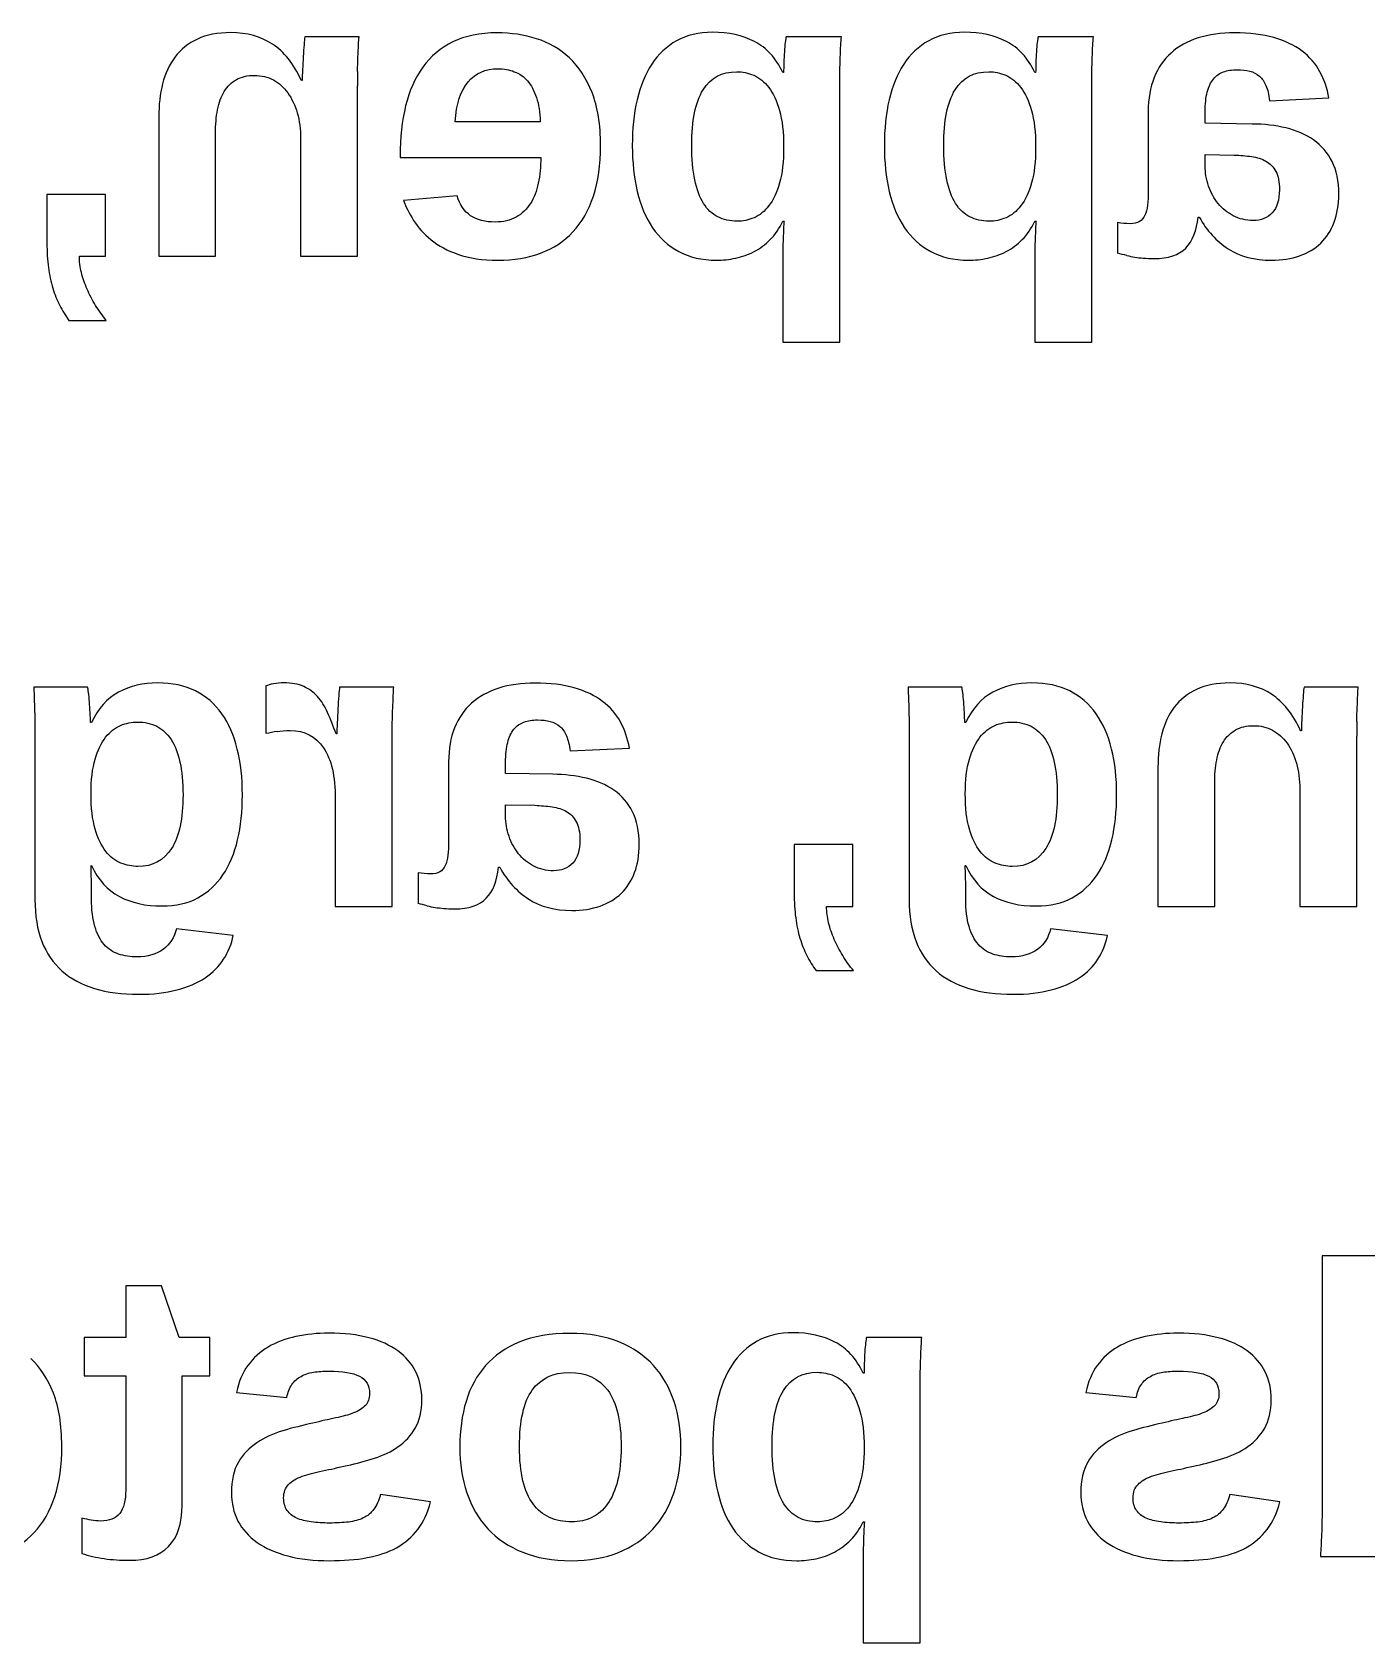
# Model space of a CAD drawing. Header units: millimetres. Extents: x 0 to 290, y 0 to 205.
# Drawn here: x 164.68 to 192.74, y 104.54 to 138.39 of the extents above; entities that cross this region are included whole.
import ezdxf

# ---------------------------------------------------------------- set-up
doc = ezdxf.new("R2010")
doc.units = ezdxf.units.MM
doc.layers.get('0').update_dxf_attribs({"linetype": 'CONTINUOUS', "true_color": 0x000000})

msp = doc.modelspace()

# ---------------------------------------------------------------- linework, layer by layer
for p, q in [((171.556, 138.288), (170.416, 138.288)), ((181.694, 138.288), (180.532, 138.288)), ((186.992, 138.288), (185.83, 138.288)), ((180.481, 137.538), (180.464, 137.538)), ((185.779, 137.538), (185.762, 137.538)), ((170.361, 137.373), (170.343, 137.373)), ((171.523, 133.68), (171.523, 137.257)), ((181.661, 131.87), (181.661, 137.227)), ((186.959, 131.87), (186.959, 137.227)), ((190.696, 136.946), (191.944, 137.006)), ((167.345, 136.606), (167.345, 133.68)), ((175.366, 136.504), (173.578, 136.504)), ((188.145, 136.72), (188.145, 135.042)), ((189.342, 136.474), (189.342, 136.708)), ((190.334, 136.457), (189.342, 136.474)), ((168.538, 133.68), (168.538, 136.265)), ((170.326, 136.15), (170.326, 133.68)), ((172.419, 135.788), (172.419, 135.754)), ((172.419, 135.754), (175.375, 135.754)), ((189.342, 135.814), (189.955, 135.805)), ((189.342, 135.579), (189.342, 135.814)), ((166.225, 134.979), (164.994, 134.979)), ((164.994, 134.979), (164.994, 133.961)), ((166.225, 133.68), (166.225, 134.979)), ((173.616, 134.945), (172.487, 134.847)), ((180.464, 134.413), (180.49, 134.413)), ((185.762, 134.413), (185.787, 134.413)), ((187.502, 134.387), (187.502, 133.739)), ((189.193, 134.502), (189.218, 134.502)), ((165.676, 133.68), (166.225, 133.68)), ((167.345, 133.68), (168.538, 133.68)), ((170.326, 133.68), (171.523, 133.68)), ((180.464, 133.637), (180.464, 131.87)), ((185.762, 133.637), (185.762, 131.87)), ((165.454, 132.33), (166.242, 132.33)), ((180.464, 131.87), (181.661, 131.87)), ((185.762, 131.87), (186.959, 131.87)), ((165.849, 124.622), (164.716, 124.622)), ((169.599, 124.647), (169.599, 123.646)), ((172.286, 124.622), (171.146, 124.622)), ((184.228, 124.622), (183.096, 124.622)), ((192.562, 124.622), (191.422, 124.622)), ((164.742, 123.557), (164.742, 120.155)), ((165.931, 123.881), (165.909, 123.881)), ((171.09, 123.637), (171.073, 123.637)), ((183.121, 123.557), (183.121, 120.155)), ((184.31, 123.881), (184.288, 123.881)), ((191.366, 123.706), (191.349, 123.706)), ((192.528, 120.013), (192.528, 123.59)), ((172.252, 120.013), (172.252, 123.539)), ((175.99, 123.28), (177.238, 123.339)), ((173.439, 123.054), (173.439, 121.376)), ((174.636, 122.808), (174.636, 123.042)), ((188.351, 122.939), (188.351, 120.013)), ((175.628, 122.79), (174.636, 122.808)), ((189.543, 120.013), (189.543, 122.598)), ((171.056, 122.275), (171.056, 120.013)), ((191.332, 122.484), (191.332, 120.013)), ((174.636, 122.147), (175.249, 122.138)), ((174.636, 121.912), (174.636, 122.147)), ((181.933, 121.312), (180.702, 121.312)), ((180.702, 121.312), (180.702, 120.295)), ((181.933, 120.013), (181.933, 121.312)), ((165.921, 120.87), (165.931, 120.87)), ((184.3, 120.87), (184.31, 120.87)), ((172.796, 120.721), (172.796, 120.073)), ((174.486, 120.835), (174.512, 120.835)), ((165.931, 120.171), (165.931, 120.414)), ((184.31, 120.171), (184.31, 120.414)), ((171.056, 120.013), (172.252, 120.013)), ((181.384, 120.013), (181.933, 120.013)), ((188.351, 120.013), (189.543, 120.013)), ((191.332, 120.013), (192.528, 120.013)), ((168.911, 119.404), (167.715, 119.545)), ((187.29, 119.404), (186.094, 119.545)), ((181.162, 118.663), (181.95, 118.663)), ((192.996, 112.667), (191.8, 112.667)), ((191.8, 112.667), (191.8, 107.351)), ((167.4, 112.036), (166.651, 112.036)), ((166.651, 112.036), (166.651, 110.955)), ((167.775, 110.955), (167.4, 112.036)), ((166.651, 110.955), (165.777, 110.955)), ((165.777, 110.955), (165.777, 110.146)), ((168.418, 110.955), (167.775, 110.955)), ((168.418, 110.146), (168.418, 110.955)), ((183.385, 110.955), (182.223, 110.955)), ((165.777, 110.146), (166.651, 110.146)), ((166.651, 110.146), (166.651, 107.752)), ((167.834, 107.428), (167.834, 110.146)), ((167.834, 110.146), (168.418, 110.146)), ((182.172, 110.205), (182.154, 110.205)), ((168.978, 109.8), (170.039, 109.69)), ((183.351, 104.537), (183.351, 109.894)), ((186.834, 109.8), (187.895, 109.69)), ((173.058, 107.497), (172.006, 107.654)), ((190.914, 107.497), (189.862, 107.654)), ((165.726, 107.156), (165.726, 106.415)), ((182.154, 107.08), (182.18, 107.08)), ((182.154, 106.304), (182.154, 104.537)), ((191.766, 106.347), (192.924, 106.347)), ((182.154, 104.537), (183.351, 104.537))]:
    msp.add_line(p, q)
for centre, radius, start, end in [((184.988, 136.945), 14.636, 176.3566, 177.4264), ((195.145, 137.253), 23.622, 179.2462, 179.9899), ((180.067, 102.767), 31.853, 76.1479, 76.5017), ((188.139, 135.493), 1.854, 256.1081, 261.4706), ((153.521, 123.388), 12.401, 3.231, 4.2767), ((211.796, 121.812), 40.753, 176.2964, 176.6836), ((171.9, 123.388), 12.401, 3.231, 4.2767), ((189.182, 123.116), 18.101, 176.6638, 177.6015), ((205.994, 123.278), 14.636, 176.3566, 177.4264), ((216.15, 123.586), 23.622, 179.2462, 179.9899), ((170.559, 119.307), 4.443, 99.4193, 102.4732), ((165.361, 89.1), 31.853, 76.1479, 76.5017), ((173.432, 121.826), 1.854, 256.1081, 261.4706)]:
    msp.add_arc(centre, radius, start, end)
for points in [[(168.156, 138.241), (167.965, 138.151), (167.809, 138.026), (167.688, 137.867)], [(168.862, 138.377), (168.583, 138.377), (168.348, 138.332), (168.156, 138.241)], [(169.734, 138.138), (169.49, 138.298), (169.199, 138.377), (168.862, 138.377)], [(170.343, 137.373), (170.181, 137.724), (169.978, 137.979), (169.734, 138.138)], [(170.399, 138.124), (170.393, 138.049), (170.387, 137.966), (170.382, 137.875)], [(170.416, 138.288), (170.41, 138.254), (170.404, 138.199), (170.399, 138.124)], [(171.533, 137.864), (171.538, 137.959), (171.541, 138.045), (171.544, 138.12)], [(171.544, 138.12), (171.547, 138.195), (171.551, 138.251), (171.556, 138.288)], [(173.529, 138.183), (173.272, 138.057), (173.061, 137.88), (172.897, 137.653)], [(174.459, 138.373), (174.096, 138.373), (173.786, 138.31), (173.529, 138.183)], [(175.286, 138.249), (175.025, 138.332), (174.749, 138.373), (174.459, 138.373)], [(175.978, 137.847), (175.777, 138.033), (175.547, 138.167), (175.286, 138.249)], [(178.232, 138.207), (178.02, 138.087), (177.844, 137.923), (177.707, 137.713)], [(178.99, 138.386), (178.698, 138.386), (178.445, 138.327), (178.232, 138.207)], [(179.868, 138.19), (179.615, 138.321), (179.323, 138.386), (178.99, 138.386)], [(180.464, 137.538), (180.32, 137.842), (180.121, 138.059), (179.868, 138.19)], [(180.514, 138.173), (180.506, 138.116), (180.501, 138.051), (180.496, 137.977)], [(180.532, 138.288), (180.527, 138.268), (180.521, 138.23), (180.514, 138.173)], [(181.671, 137.858), (181.679, 138.043), (181.686, 138.186), (181.694, 138.288)], [(183.53, 138.207), (183.317, 138.087), (183.142, 137.923), (183.005, 137.713)], [(184.288, 138.386), (183.996, 138.386), (183.743, 138.327), (183.53, 138.207)], [(185.166, 138.19), (184.913, 138.321), (184.621, 138.386), (184.288, 138.386)], [(185.762, 137.538), (185.617, 137.842), (185.419, 138.059), (185.166, 138.19)], [(185.811, 138.173), (185.804, 138.116), (185.799, 138.051), (185.794, 137.977)], [(185.83, 138.288), (185.825, 138.268), (185.819, 138.23), (185.811, 138.173)], [(186.969, 137.858), (186.976, 138.043), (186.984, 138.186), (186.992, 138.288)], [(189.197, 138.267), (188.973, 138.196), (188.782, 138.09), (188.626, 137.949)], [(189.963, 138.373), (189.676, 138.373), (189.421, 138.338), (189.197, 138.267)], [(190.787, 138.273), (190.553, 138.34), (190.279, 138.373), (189.963, 138.373)], [(191.379, 137.99), (191.219, 138.112), (191.021, 138.206), (190.787, 138.273)], [(167.688, 137.867), (167.568, 137.708), (167.48, 137.52), (167.426, 137.304)], [(171.525, 137.564), (171.526, 137.669), (171.529, 137.769), (171.533, 137.864)], [(176.455, 137.117), (176.337, 137.417), (176.178, 137.661), (175.978, 137.847)], [(180.496, 137.977), (180.492, 137.903), (180.488, 137.826), (180.485, 137.747)], [(181.661, 137.227), (181.661, 137.463), (181.664, 137.673), (181.671, 137.858)], [(185.794, 137.977), (185.79, 137.903), (185.786, 137.826), (185.783, 137.747)], [(186.959, 137.227), (186.959, 137.463), (186.962, 137.673), (186.969, 137.858)], [(188.626, 137.949), (188.47, 137.809), (188.351, 137.636), (188.269, 137.432)], [(191.756, 137.557), (191.665, 137.724), (191.54, 137.868), (191.379, 137.99)], [(168.976, 137.389), (169.081, 137.449), (169.209, 137.479), (169.359, 137.479)], [(169.359, 137.479), (169.504, 137.479), (169.636, 137.447), (169.754, 137.383)], [(170.367, 137.602), (170.363, 137.511), (170.361, 137.435), (170.361, 137.373)], [(172.897, 137.653), (172.732, 137.426), (172.611, 137.154), (172.534, 136.838)], [(173.846, 137.34), (174.003, 137.526), (174.213, 137.619), (174.476, 137.619)], [(174.476, 137.619), (174.598, 137.619), (174.712, 137.598), (174.819, 137.557)], [(174.819, 137.557), (174.926, 137.517), (175.018, 137.451), (175.096, 137.362)], [(177.707, 137.713), (177.569, 137.503), (177.467, 137.253), (177.4, 136.962)], [(178.786, 137.174), (178.945, 137.428), (179.182, 137.555), (179.497, 137.555)], [(179.497, 137.555), (179.616, 137.555), (179.735, 137.531), (179.853, 137.481)], [(179.853, 137.481), (179.971, 137.431), (180.076, 137.346), (180.168, 137.225)], [(180.485, 137.747), (180.483, 137.668), (180.481, 137.598), (180.481, 137.538)], [(183.005, 137.713), (182.867, 137.503), (182.765, 137.253), (182.698, 136.962)], [(184.084, 137.174), (184.243, 137.428), (184.48, 137.555), (184.795, 137.555)], [(184.795, 137.555), (184.914, 137.555), (185.033, 137.531), (185.151, 137.481)], [(185.151, 137.481), (185.269, 137.431), (185.374, 137.346), (185.466, 137.225)], [(185.783, 137.747), (185.781, 137.668), (185.779, 137.598), (185.779, 137.538)], [(188.269, 137.432), (188.186, 137.227), (188.145, 136.99), (188.145, 136.72)], [(189.516, 137.402), (189.573, 137.473), (189.643, 137.523), (189.727, 137.553)], [(189.727, 137.553), (189.811, 137.583), (189.907, 137.598), (190.014, 137.598)], [(190.014, 137.598), (190.114, 137.598), (190.203, 137.588), (190.281, 137.568)], [(190.281, 137.568), (190.359, 137.548), (190.426, 137.513), (190.483, 137.463)], [(190.483, 137.463), (190.54, 137.414), (190.586, 137.347), (190.621, 137.264)], [(191.944, 137.006), (191.91, 137.207), (191.847, 137.391), (191.756, 137.557)], [(167.426, 137.304), (167.372, 137.088), (167.345, 136.855), (167.345, 136.606)], [(168.58, 136.757), (168.608, 136.906), (168.655, 137.033), (168.72, 137.14)], [(168.72, 137.14), (168.786, 137.247), (168.871, 137.33), (168.976, 137.389)], [(169.754, 137.383), (169.872, 137.319), (169.973, 137.228), (170.058, 137.11)], [(170.058, 137.11), (170.143, 136.993), (170.209, 136.852), (170.256, 136.689)], [(173.578, 136.504), (173.6, 136.876), (173.69, 137.155), (173.846, 137.34)], [(175.096, 137.362), (175.174, 137.272), (175.237, 137.156), (175.286, 137.014)], [(176.632, 136.005), (176.632, 136.445), (176.573, 136.816), (176.455, 137.117)], [(178.548, 136.005), (178.548, 136.53), (178.627, 136.92), (178.786, 137.174)], [(180.168, 137.225), (180.26, 137.105), (180.336, 136.943), (180.394, 136.74)], [(183.846, 136.005), (183.846, 136.53), (183.925, 136.92), (184.084, 137.174)], [(185.466, 137.225), (185.558, 137.105), (185.634, 136.943), (185.692, 136.74)], [(189.342, 136.708), (189.342, 136.876), (189.357, 137.016), (189.386, 137.128)], [(189.386, 137.128), (189.416, 137.24), (189.459, 137.331), (189.516, 137.402)], [(190.621, 137.264), (190.657, 137.18), (190.682, 137.074), (190.696, 136.946)], [(168.538, 136.265), (168.538, 136.444), (168.552, 136.608), (168.58, 136.757)], [(172.534, 136.838), (172.458, 136.521), (172.419, 136.171), (172.419, 135.788)], [(175.286, 137.014), (175.334, 136.872), (175.361, 136.702), (175.366, 136.504)], [(177.4, 136.962), (177.333, 136.671), (177.3, 136.352), (177.3, 136.005)], [(182.698, 136.962), (182.631, 136.671), (182.598, 136.352), (182.598, 136.005)], [(170.256, 136.689), (170.303, 136.525), (170.326, 136.346), (170.326, 136.15)], [(180.394, 136.74), (180.452, 136.537), (180.481, 136.281), (180.481, 135.971)], [(185.692, 136.74), (185.75, 136.537), (185.779, 136.281), (185.779, 135.971)], [(191.04, 136.374), (190.819, 136.427), (190.584, 136.454), (190.334, 136.457)], [(191.62, 136.123), (191.455, 136.238), (191.262, 136.322), (191.04, 136.374)], [(192.01, 135.671), (191.915, 135.857), (191.785, 136.007), (191.62, 136.123)], [(175.375, 135.754), (175.375, 135.561), (175.358, 135.381), (175.323, 135.215)], [(176.482, 134.943), (176.582, 135.245), (176.632, 135.599), (176.632, 136.005)], [(177.3, 136.005), (177.3, 135.656), (177.335, 135.334), (177.404, 135.039)], [(178.612, 135.286), (178.569, 135.487), (178.548, 135.727), (178.548, 136.005)], [(180.481, 135.971), (180.481, 135.67), (180.453, 135.42), (180.396, 135.22)], [(182.598, 136.005), (182.598, 135.656), (182.633, 135.334), (182.702, 135.039)], [(183.91, 135.286), (183.867, 135.487), (183.846, 135.727), (183.846, 136.005)], [(185.779, 135.971), (185.779, 135.67), (185.751, 135.42), (185.694, 135.22)], [(189.955, 135.805), (190.082, 135.799), (190.204, 135.789), (190.319, 135.773)], [(190.319, 135.773), (190.434, 135.757), (190.535, 135.725), (190.621, 135.675)], [(189.414, 135.154), (189.366, 135.293), (189.342, 135.435), (189.342, 135.579)], [(190.621, 135.675), (190.708, 135.625), (190.777, 135.554), (190.828, 135.46)], [(190.828, 135.46), (190.879, 135.366), (190.904, 135.239), (190.904, 135.077)], [(192.152, 134.983), (192.152, 135.256), (192.105, 135.485), (192.01, 135.671)], [(175.323, 135.215), (175.289, 135.049), (175.234, 134.905), (175.157, 134.785)], [(178.797, 134.789), (178.716, 134.919), (178.654, 135.084), (178.612, 135.286)], [(180.396, 135.22), (180.339, 135.02), (180.265, 134.86), (180.172, 134.741)], [(184.095, 134.789), (184.014, 134.919), (183.952, 135.084), (183.91, 135.286)], [(185.694, 135.22), (185.637, 135.02), (185.562, 134.86), (185.47, 134.741)], [(189.616, 134.785), (189.529, 134.892), (189.462, 135.015), (189.414, 135.154)], [(190.904, 135.077), (190.904, 134.858), (190.854, 134.696), (190.753, 134.589)], [(172.487, 134.847), (172.539, 134.716), (172.61, 134.577), (172.703, 134.43)], [(173.901, 134.53), (173.768, 134.619), (173.673, 134.758), (173.616, 134.945)], [(175.157, 134.785), (175.081, 134.664), (174.981, 134.569), (174.859, 134.5)], [(176.052, 134.189), (176.239, 134.389), (176.383, 134.641), (176.482, 134.943)], [(177.404, 135.039), (177.474, 134.743), (177.581, 134.489), (177.726, 134.276)], [(179.098, 134.504), (178.978, 134.565), (178.878, 134.66), (178.797, 134.789)], [(180.172, 134.741), (180.08, 134.622), (179.976, 134.537), (179.859, 134.487)], [(182.702, 135.039), (182.772, 134.743), (182.879, 134.489), (183.024, 134.276)], [(184.396, 134.504), (184.276, 134.565), (184.176, 134.66), (184.095, 134.789)], [(185.47, 134.741), (185.378, 134.622), (185.274, 134.537), (185.157, 134.487)], [(188.13, 134.753), (188.12, 134.668), (188.102, 134.596), (188.075, 134.538)], [(188.145, 135.042), (188.145, 134.935), (188.14, 134.838), (188.13, 134.753)], [(189.934, 134.527), (189.809, 134.593), (189.703, 134.679), (189.616, 134.785)], [(192.054, 134.391), (192.12, 134.564), (192.152, 134.762), (192.152, 134.983)], [(172.703, 134.43), (172.795, 134.282), (172.918, 134.147), (173.071, 134.023)], [(174.417, 134.396), (174.206, 134.396), (174.035, 134.44), (173.901, 134.53)], [(174.859, 134.5), (174.738, 134.43), (174.59, 134.396), (174.417, 134.396)], [(179.506, 134.413), (179.353, 134.413), (179.217, 134.443), (179.098, 134.504)], [(179.859, 134.487), (179.743, 134.438), (179.626, 134.413), (179.506, 134.413)], [(180.198, 134.028), (180.302, 134.131), (180.39, 134.26), (180.464, 134.413)], [(180.49, 134.413), (180.487, 134.399), (180.484, 134.363), (180.481, 134.306)], [(184.804, 134.413), (184.651, 134.413), (184.515, 134.443), (184.396, 134.504)], [(185.157, 134.487), (185.041, 134.438), (184.924, 134.413), (184.804, 134.413)], [(185.496, 134.028), (185.6, 134.131), (185.688, 134.26), (185.762, 134.413)], [(185.787, 134.413), (185.785, 134.399), (185.782, 134.363), (185.779, 134.306)], [(187.766, 134.362), (187.675, 134.362), (187.587, 134.37), (187.502, 134.387)], [(187.96, 134.406), (187.91, 134.377), (187.846, 134.362), (187.766, 134.362)], [(188.075, 134.538), (188.047, 134.48), (188.009, 134.436), (187.96, 134.406)], [(188.935, 133.85), (189.078, 133.998), (189.164, 134.215), (189.193, 134.502)], [(189.218, 134.502), (189.377, 134.215), (189.58, 133.992), (189.829, 133.833)], [(190.351, 134.429), (190.197, 134.429), (190.058, 134.462), (189.934, 134.527)], [(190.753, 134.589), (190.652, 134.483), (190.518, 134.429), (190.351, 134.429)], [(191.773, 133.955), (191.895, 134.073), (191.989, 134.218), (192.054, 134.391)], [(175.373, 133.742), (175.638, 133.84), (175.865, 133.989), (176.052, 134.189)], [(177.726, 134.276), (177.87, 134.064), (178.054, 133.897), (178.277, 133.776)], [(180.473, 134.108), (180.47, 134.033), (180.467, 133.953), (180.466, 133.87)], [(180.481, 134.306), (180.479, 134.249), (180.476, 134.183), (180.473, 134.108)], [(183.024, 134.276), (183.168, 134.064), (183.352, 133.897), (183.575, 133.776)], [(185.771, 134.108), (185.768, 134.033), (185.765, 133.953), (185.764, 133.87)], [(185.779, 134.306), (185.777, 134.249), (185.774, 134.183), (185.771, 134.108)], [(164.994, 133.961), (164.994, 133.771), (165.005, 133.598), (165.026, 133.441)], [(173.071, 134.023), (173.224, 133.899), (173.415, 133.797), (173.644, 133.716)], [(173.644, 133.716), (173.872, 133.636), (174.15, 133.595), (174.476, 133.595)], [(174.476, 133.595), (174.809, 133.595), (175.108, 133.644), (175.373, 133.742)], [(178.277, 133.776), (178.501, 133.656), (178.764, 133.595), (179.067, 133.595)], [(179.474, 133.638), (179.609, 133.666), (179.737, 133.712), (179.859, 133.776)], [(179.859, 133.776), (179.982, 133.84), (180.095, 133.924), (180.198, 134.028)], [(180.466, 133.87), (180.465, 133.786), (180.464, 133.709), (180.464, 133.637)], [(183.575, 133.776), (183.799, 133.656), (184.062, 133.595), (184.365, 133.595)], [(184.772, 133.638), (184.906, 133.666), (185.035, 133.712), (185.157, 133.776)], [(185.157, 133.776), (185.28, 133.84), (185.393, 133.924), (185.496, 134.028)], [(185.764, 133.87), (185.763, 133.786), (185.762, 133.709), (185.762, 133.637)], [(188.269, 133.629), (188.569, 133.629), (188.791, 133.703), (188.935, 133.85)], [(189.829, 133.833), (190.077, 133.675), (190.379, 133.595), (190.734, 133.595)], [(191.328, 133.687), (191.503, 133.748), (191.651, 133.837), (191.773, 133.955)], [(165.026, 133.441), (165.047, 133.285), (165.078, 133.141), (165.118, 133.009)], [(165.718, 133.335), (165.69, 133.451), (165.676, 133.566), (165.676, 133.68)], [(179.067, 133.595), (179.203, 133.595), (179.339, 133.609), (179.474, 133.638)], [(184.365, 133.595), (184.501, 133.595), (184.637, 133.609), (184.772, 133.638)], [(187.864, 133.659), (187.92, 133.651), (187.981, 133.644), (188.045, 133.638)], [(188.045, 133.638), (188.109, 133.632), (188.184, 133.629), (188.269, 133.629)], [(190.734, 133.595), (190.955, 133.595), (191.153, 133.626), (191.328, 133.687)], [(165.838, 132.986), (165.786, 133.103), (165.747, 133.219), (165.718, 133.335)], [(165.118, 133.009), (165.157, 132.877), (165.206, 132.756), (165.263, 132.645)], [(166.016, 132.645), (165.948, 132.756), (165.889, 132.87), (165.838, 132.986)], [(165.263, 132.645), (165.32, 132.535), (165.383, 132.43), (165.454, 132.33)], [(166.242, 132.33), (166.16, 132.43), (166.084, 132.535), (166.016, 132.645)], [(164.716, 124.622), (164.722, 124.519), (164.727, 124.376), (164.733, 124.191)], [(165.869, 124.507), (165.862, 124.563), (165.855, 124.602), (165.849, 124.622)], [(167.322, 124.71), (167.016, 124.71), (166.741, 124.645), (166.499, 124.515)], [(168.117, 124.542), (167.894, 124.654), (167.629, 124.71), (167.322, 124.71)], [(169.759, 124.692), (169.689, 124.679), (169.636, 124.664), (169.599, 124.647)], [(169.97, 124.71), (169.899, 124.71), (169.828, 124.704), (169.759, 124.692)], [(170.391, 124.636), (170.278, 124.686), (170.137, 124.71), (169.97, 124.71)], [(170.683, 124.423), (170.602, 124.515), (170.505, 124.586), (170.391, 124.636)], [(171.146, 124.622), (171.139, 124.587), (171.134, 124.529), (171.128, 124.445)], [(172.274, 124.445), (172.277, 124.526), (172.281, 124.585), (172.286, 124.622)], [(174.491, 124.6), (174.266, 124.529), (174.076, 124.423), (173.92, 124.283)], [(175.257, 124.706), (174.97, 124.706), (174.715, 124.671), (174.491, 124.6)], [(176.081, 124.606), (175.847, 124.673), (175.572, 124.706), (175.257, 124.706)], [(176.673, 124.323), (176.513, 124.445), (176.315, 124.539), (176.081, 124.606)], [(183.096, 124.622), (183.101, 124.519), (183.107, 124.376), (183.112, 124.191)], [(184.248, 124.507), (184.241, 124.563), (184.234, 124.602), (184.228, 124.622)], [(185.702, 124.71), (185.395, 124.71), (185.12, 124.645), (184.878, 124.515)], [(186.496, 124.542), (186.273, 124.654), (186.008, 124.71), (185.702, 124.71)], [(189.162, 124.575), (188.971, 124.484), (188.815, 124.359), (188.694, 124.2)], [(189.867, 124.71), (189.588, 124.71), (189.353, 124.665), (189.162, 124.575)], [(190.74, 124.472), (190.496, 124.631), (190.205, 124.71), (189.867, 124.71)], [(191.422, 124.622), (191.415, 124.587), (191.41, 124.533), (191.404, 124.458)], [(192.55, 124.453), (192.553, 124.529), (192.557, 124.585), (192.562, 124.622)], [(165.888, 124.312), (165.882, 124.385), (165.876, 124.45), (165.869, 124.507)], [(166.499, 124.515), (166.256, 124.384), (166.067, 124.173), (165.931, 123.881)], [(168.67, 124.064), (168.524, 124.271), (168.339, 124.43), (168.117, 124.542)], [(170.894, 124.087), (170.834, 124.218), (170.764, 124.33), (170.683, 124.423)], [(172.263, 124.172), (172.268, 124.273), (172.271, 124.364), (172.274, 124.445)], [(173.92, 124.283), (173.764, 124.142), (173.645, 123.97), (173.563, 123.765)], [(177.05, 123.891), (176.959, 124.057), (176.833, 124.201), (176.673, 124.323)], [(184.267, 124.312), (184.261, 124.385), (184.255, 124.45), (184.248, 124.507)], [(184.878, 124.515), (184.635, 124.384), (184.446, 124.173), (184.31, 123.881)], [(187.05, 124.064), (186.903, 124.271), (186.718, 124.43), (186.496, 124.542)], [(191.349, 123.706), (191.187, 124.057), (190.984, 124.313), (190.74, 124.472)], [(191.404, 124.458), (191.399, 124.382), (191.393, 124.299), (191.387, 124.208)], [(192.539, 124.197), (192.544, 124.293), (192.547, 124.378), (192.55, 124.453)], [(164.733, 124.191), (164.739, 124.007), (164.742, 123.795), (164.742, 123.557)], [(165.909, 123.881), (165.909, 123.94), (165.907, 124.009), (165.902, 124.087)], [(166.541, 123.816), (166.659, 123.865), (166.777, 123.889), (166.896, 123.889)], [(166.896, 123.889), (167.05, 123.889), (167.185, 123.859), (167.303, 123.799)], [(168.996, 123.321), (168.926, 123.609), (168.817, 123.856), (168.67, 124.064)], [(171.073, 123.637), (171.013, 123.805), (170.953, 123.955), (170.894, 124.087)], [(172.254, 123.855), (172.256, 123.965), (172.259, 124.071), (172.263, 124.172)], [(175.021, 123.887), (175.105, 123.917), (175.2, 123.932), (175.308, 123.932)], [(175.308, 123.932), (175.408, 123.932), (175.496, 123.922), (175.574, 123.902)], [(175.574, 123.902), (175.652, 123.881), (175.72, 123.847), (175.777, 123.797)], [(177.238, 123.339), (177.204, 123.541), (177.141, 123.725), (177.05, 123.891)], [(183.112, 124.191), (183.118, 124.007), (183.121, 123.795), (183.121, 123.557)], [(184.288, 123.881), (184.288, 123.94), (184.286, 124.009), (184.282, 124.087)], [(184.92, 123.816), (185.038, 123.865), (185.156, 123.889), (185.275, 123.889)], [(185.275, 123.889), (185.429, 123.889), (185.564, 123.859), (185.682, 123.799)], [(187.376, 123.321), (187.305, 123.609), (187.196, 123.856), (187.05, 124.064)], [(188.694, 124.2), (188.573, 124.041), (188.486, 123.853), (188.432, 123.637)], [(191.373, 123.935), (191.368, 123.844), (191.366, 123.768), (191.366, 123.706)], [(192.53, 123.897), (192.532, 124.002), (192.535, 124.102), (192.539, 124.197)], [(166.007, 123.105), (166.064, 123.299), (166.137, 123.453), (166.228, 123.569)], [(166.228, 123.569), (166.319, 123.686), (166.424, 123.768), (166.541, 123.816)], [(167.303, 123.799), (167.421, 123.74), (167.521, 123.647), (167.603, 123.522)], [(169.832, 123.691), (169.91, 123.703), (170.003, 123.71), (170.11, 123.71)], [(170.11, 123.71), (170.409, 123.71), (170.641, 123.589), (170.807, 123.348)], [(171.097, 123.874), (171.092, 123.776), (171.09, 123.697), (171.09, 123.637)], [(172.252, 123.539), (172.252, 123.639), (172.253, 123.744), (172.254, 123.855)], [(173.563, 123.765), (173.48, 123.561), (173.439, 123.324), (173.439, 123.054)], [(174.68, 123.461), (174.71, 123.573), (174.753, 123.665), (174.81, 123.736)], [(174.81, 123.736), (174.867, 123.806), (174.937, 123.857), (175.021, 123.887)], [(175.777, 123.797), (175.834, 123.747), (175.88, 123.68), (175.915, 123.597)], [(175.915, 123.597), (175.951, 123.514), (175.975, 123.408), (175.99, 123.28)], [(184.386, 123.105), (184.443, 123.299), (184.517, 123.453), (184.608, 123.569)], [(184.608, 123.569), (184.699, 123.686), (184.803, 123.768), (184.92, 123.816)], [(185.682, 123.799), (185.8, 123.74), (185.9, 123.647), (185.983, 123.522)], [(188.432, 123.637), (188.378, 123.421), (188.351, 123.189), (188.351, 122.939)], [(189.726, 123.473), (189.792, 123.58), (189.877, 123.663), (189.982, 123.723)], [(189.982, 123.723), (190.087, 123.782), (190.214, 123.812), (190.365, 123.812)], [(190.365, 123.812), (190.51, 123.812), (190.641, 123.78), (190.759, 123.716)], [(190.759, 123.716), (190.877, 123.652), (190.979, 123.561), (191.064, 123.444)], [(167.603, 123.522), (167.686, 123.397), (167.748, 123.238), (167.791, 123.046)], [(169.103, 122.356), (169.103, 122.711), (169.067, 123.032), (168.996, 123.321)], [(170.807, 123.348), (170.973, 123.107), (171.056, 122.749), (171.056, 122.275)], [(174.636, 123.042), (174.636, 123.209), (174.65, 123.349), (174.68, 123.461)], [(185.983, 123.522), (186.065, 123.397), (186.128, 123.238), (186.17, 123.046)], [(187.482, 122.356), (187.482, 122.711), (187.446, 123.032), (187.376, 123.321)], [(189.586, 123.09), (189.614, 123.239), (189.661, 123.367), (189.726, 123.473)], [(191.064, 123.444), (191.149, 123.326), (191.215, 123.186), (191.262, 123.022)], [(165.921, 122.381), (165.921, 122.671), (165.95, 122.912), (166.007, 123.105)], [(167.791, 123.046), (167.834, 122.853), (167.855, 122.623), (167.855, 122.356)], [(184.3, 122.381), (184.3, 122.671), (184.329, 122.912), (184.386, 123.105)], [(186.17, 123.046), (186.213, 122.853), (186.234, 122.623), (186.234, 122.356)], [(189.543, 122.598), (189.543, 122.777), (189.557, 122.941), (189.586, 123.09)], [(191.262, 123.022), (191.308, 122.859), (191.332, 122.679), (191.332, 122.484)], [(176.334, 122.707), (176.113, 122.76), (175.877, 122.787), (175.628, 122.79)], [(176.914, 122.456), (176.749, 122.571), (176.556, 122.655), (176.334, 122.707)], [(166.007, 121.64), (165.95, 121.836), (165.921, 122.083), (165.921, 122.381)], [(167.855, 122.356), (167.855, 121.859), (167.775, 121.484), (167.616, 121.232)], [(169.003, 121.413), (169.069, 121.698), (169.103, 122.012), (169.103, 122.356)], [(177.304, 122.004), (177.208, 122.19), (177.079, 122.341), (176.914, 122.456)], [(184.386, 121.64), (184.329, 121.836), (184.3, 122.083), (184.3, 122.381)], [(186.234, 122.356), (186.234, 121.859), (186.154, 121.484), (185.995, 121.232)], [(187.382, 121.413), (187.448, 121.698), (187.482, 122.012), (187.482, 122.356)], [(174.708, 121.487), (174.66, 121.626), (174.636, 121.768), (174.636, 121.912)], [(175.249, 122.138), (175.376, 122.133), (175.498, 122.122), (175.613, 122.106)], [(175.613, 122.106), (175.728, 122.091), (175.829, 122.058), (175.915, 122.008)], [(175.915, 122.008), (176.002, 121.959), (176.071, 121.887), (176.122, 121.793)], [(177.446, 121.317), (177.446, 121.589), (177.399, 121.818), (177.304, 122.004)], [(166.232, 121.169), (166.139, 121.287), (166.064, 121.444), (166.007, 121.64)], [(176.122, 121.793), (176.173, 121.7), (176.198, 121.572), (176.198, 121.411)], [(184.612, 121.169), (184.518, 121.287), (184.443, 121.444), (184.386, 121.64)], [(167.616, 121.232), (167.457, 120.979), (167.22, 120.853), (166.905, 120.853)], [(168.694, 120.676), (168.833, 120.881), (168.936, 121.127), (169.003, 121.413)], [(173.439, 121.376), (173.439, 121.268), (173.434, 121.172), (173.424, 121.087)], [(174.91, 121.119), (174.823, 121.225), (174.756, 121.348), (174.708, 121.487)], [(176.198, 121.411), (176.198, 121.192), (176.148, 121.029), (176.047, 120.923)], [(177.348, 120.725), (177.413, 120.898), (177.446, 121.095), (177.446, 121.317)], [(185.995, 121.232), (185.836, 120.979), (185.599, 120.853), (185.285, 120.853)], [(187.073, 120.676), (187.212, 120.881), (187.315, 121.127), (187.382, 121.413)], [(165.925, 120.64), (165.923, 120.719), (165.921, 120.796), (165.921, 120.87)], [(165.931, 120.87), (166.069, 120.571), (166.265, 120.356), (166.516, 120.222)], [(166.55, 120.923), (166.432, 120.969), (166.326, 121.051), (166.232, 121.169)], [(166.905, 120.853), (166.786, 120.853), (166.668, 120.876), (166.55, 120.923)], [(173.368, 120.871), (173.341, 120.813), (173.303, 120.769), (173.253, 120.74)], [(173.424, 121.087), (173.414, 121.001), (173.396, 120.93), (173.368, 120.871)], [(175.227, 120.861), (175.103, 120.926), (174.997, 121.012), (174.91, 121.119)], [(175.644, 120.763), (175.491, 120.763), (175.352, 120.795), (175.227, 120.861)], [(176.047, 120.923), (175.946, 120.816), (175.812, 120.763), (175.644, 120.763)], [(184.305, 120.64), (184.302, 120.719), (184.3, 120.796), (184.3, 120.87)], [(184.31, 120.87), (184.449, 120.571), (184.644, 120.356), (184.895, 120.222)], [(184.929, 120.923), (184.811, 120.969), (184.705, 121.051), (184.612, 121.169)], [(185.285, 120.853), (185.165, 120.853), (185.047, 120.876), (184.929, 120.923)], [(165.931, 120.414), (165.931, 120.497), (165.929, 120.572), (165.925, 120.64)], [(168.168, 120.194), (168.38, 120.31), (168.555, 120.47), (168.694, 120.676)], [(173.06, 120.695), (172.969, 120.695), (172.881, 120.704), (172.796, 120.721)], [(173.253, 120.74), (173.204, 120.71), (173.139, 120.695), (173.06, 120.695)], [(174.228, 120.184), (174.372, 120.331), (174.458, 120.548), (174.486, 120.835)], [(174.512, 120.835), (174.671, 120.548), (174.874, 120.326), (175.123, 120.167)], [(177.067, 120.288), (177.189, 120.406), (177.283, 120.552), (177.348, 120.725)], [(184.31, 120.414), (184.31, 120.497), (184.308, 120.572), (184.305, 120.64)], [(186.547, 120.194), (186.759, 120.31), (186.934, 120.47), (187.073, 120.676)], [(166.001, 119.592), (165.954, 119.748), (165.931, 119.941), (165.931, 120.171)], [(166.516, 120.222), (166.767, 120.088), (167.066, 120.022), (167.412, 120.022)], [(167.412, 120.022), (167.705, 120.022), (167.957, 120.079), (168.168, 120.194)], [(173.563, 119.962), (173.863, 119.962), (174.085, 120.036), (174.228, 120.184)], [(175.123, 120.167), (175.371, 120.008), (175.673, 119.929), (176.028, 119.929)], [(176.622, 120.02), (176.797, 120.081), (176.945, 120.171), (177.067, 120.288)], [(180.702, 120.295), (180.702, 120.104), (180.713, 119.931), (180.734, 119.775)], [(184.38, 119.592), (184.333, 119.748), (184.31, 119.941), (184.31, 120.171)], [(184.895, 120.222), (185.146, 120.088), (185.445, 120.022), (185.792, 120.022)], [(185.792, 120.022), (186.084, 120.022), (186.336, 120.079), (186.547, 120.194)], [(164.742, 120.155), (164.742, 119.819), (164.79, 119.528), (164.887, 119.279)], [(173.157, 119.993), (173.214, 119.984), (173.275, 119.977), (173.339, 119.971)], [(173.339, 119.971), (173.403, 119.965), (173.477, 119.962), (173.563, 119.962)], [(176.028, 119.929), (176.249, 119.929), (176.447, 119.959), (176.622, 120.02)], [(181.426, 119.669), (181.398, 119.785), (181.384, 119.9), (181.384, 120.013)], [(183.121, 120.155), (183.121, 119.819), (183.169, 119.528), (183.266, 119.279)], [(166.196, 119.215), (166.112, 119.31), (166.047, 119.436), (166.001, 119.592)], [(167.715, 119.545), (167.672, 119.361), (167.58, 119.216), (167.439, 119.111)], [(180.734, 119.775), (180.755, 119.618), (180.785, 119.474), (180.825, 119.343)], [(181.545, 119.32), (181.494, 119.436), (181.454, 119.552), (181.426, 119.669)], [(184.575, 119.215), (184.492, 119.31), (184.426, 119.436), (184.38, 119.592)], [(186.094, 119.545), (186.051, 119.361), (185.959, 119.216), (185.819, 119.111)], [(164.887, 119.279), (164.983, 119.031), (165.124, 118.824), (165.31, 118.659)], [(166.499, 119.012), (166.381, 119.052), (166.28, 119.12), (166.196, 119.215)], [(168.709, 118.904), (168.807, 119.056), (168.874, 119.222), (168.911, 119.404)], [(180.825, 119.343), (180.865, 119.211), (180.913, 119.089), (180.97, 118.979)], [(181.724, 118.979), (181.656, 119.089), (181.596, 119.203), (181.545, 119.32)], [(183.266, 119.279), (183.362, 119.031), (183.503, 118.824), (183.689, 118.659)], [(184.878, 119.012), (184.76, 119.052), (184.659, 119.12), (184.575, 119.215)], [(187.088, 118.904), (187.186, 119.056), (187.253, 119.222), (187.29, 119.404)], [(166.888, 118.953), (166.746, 118.953), (166.617, 118.973), (166.499, 119.012)], [(167.439, 119.111), (167.299, 119.005), (167.115, 118.953), (166.888, 118.953)], [(168.317, 118.513), (168.48, 118.622), (168.611, 118.753), (168.709, 118.904)], [(180.97, 118.979), (181.027, 118.868), (181.091, 118.763), (181.162, 118.663)], [(181.95, 118.663), (181.867, 118.763), (181.792, 118.868), (181.724, 118.979)], [(185.267, 118.953), (185.126, 118.953), (184.996, 118.973), (184.878, 119.012)], [(185.819, 119.111), (185.678, 119.005), (185.494, 118.953), (185.267, 118.953)], [(186.696, 118.513), (186.86, 118.622), (186.99, 118.753), (187.088, 118.904)], [(165.31, 118.659), (165.496, 118.494), (165.725, 118.371), (165.996, 118.289)], [(167.725, 118.257), (167.957, 118.318), (168.154, 118.403), (168.317, 118.513)], [(183.689, 118.659), (183.875, 118.494), (184.104, 118.371), (184.375, 118.289)], [(186.104, 118.257), (186.336, 118.318), (186.533, 118.403), (186.696, 118.513)], [(165.996, 118.289), (166.267, 118.207), (166.576, 118.166), (166.922, 118.166)], [(166.922, 118.166), (167.226, 118.166), (167.493, 118.196), (167.725, 118.257)], [(184.375, 118.289), (184.646, 118.207), (184.955, 118.166), (185.301, 118.166)], [(185.301, 118.166), (185.605, 118.166), (185.873, 118.196), (186.104, 118.257)], [(170.924, 111.044), (170.675, 111.044), (170.442, 111.021), (170.226, 110.974)], [(171.761, 110.948), (171.518, 111.012), (171.239, 111.044), (170.924, 111.044)], [(175.992, 111.04), (175.578, 111.04), (175.224, 110.98), (174.932, 110.861)], [(177.018, 110.861), (176.726, 110.98), (176.384, 111.04), (175.992, 111.04)], [(180.681, 111.053), (180.388, 111.053), (180.136, 110.993), (179.923, 110.874)], [(181.559, 110.857), (181.306, 110.988), (181.013, 111.053), (180.681, 111.053)], [(188.78, 111.044), (188.53, 111.044), (188.298, 111.021), (188.082, 110.974)], [(189.617, 110.948), (189.374, 111.012), (189.095, 111.044), (188.78, 111.044)], [(169.646, 110.753), (169.476, 110.652), (169.334, 110.523), (169.219, 110.367)], [(170.226, 110.974), (170.01, 110.927), (169.817, 110.853), (169.646, 110.753)], [(172.372, 110.671), (172.207, 110.792), (172.003, 110.885), (171.761, 110.948)], [(174.932, 110.861), (174.64, 110.742), (174.401, 110.576), (174.215, 110.365)], [(177.747, 110.363), (177.554, 110.576), (177.311, 110.742), (177.018, 110.861)], [(179.923, 110.874), (179.71, 110.754), (179.535, 110.589), (179.397, 110.38)], [(182.154, 110.205), (182.01, 110.509), (181.811, 110.726), (181.559, 110.857)], [(182.204, 110.84), (182.197, 110.783), (182.191, 110.718), (182.187, 110.644)], [(182.223, 110.955), (182.217, 110.935), (182.211, 110.897), (182.204, 110.84)], [(183.362, 110.525), (183.369, 110.709), (183.377, 110.853), (183.385, 110.955)], [(187.502, 110.753), (187.332, 110.652), (187.189, 110.523), (187.075, 110.367)], [(188.082, 110.974), (187.866, 110.927), (187.673, 110.853), (187.502, 110.753)], [(190.228, 110.671), (190.063, 110.792), (189.859, 110.885), (189.617, 110.948)], [(165.129, 109.783), (165.011, 110.084), (164.852, 110.327), (164.652, 110.513)], [(169.219, 110.367), (169.104, 110.21), (169.024, 110.022), (168.978, 109.8)], [(172.747, 110.232), (172.662, 110.404), (172.537, 110.55), (172.372, 110.671)], [(174.215, 110.365), (174.029, 110.153), (173.892, 109.902), (173.805, 109.611)], [(178.179, 109.607), (178.083, 109.898), (177.939, 110.15), (177.747, 110.363)], [(179.397, 110.38), (179.259, 110.17), (179.157, 109.919), (179.09, 109.628)], [(182.176, 110.414), (182.173, 110.334), (182.172, 110.265), (182.172, 110.205)], [(182.187, 110.644), (182.182, 110.57), (182.179, 110.493), (182.176, 110.414)], [(183.351, 109.894), (183.351, 110.13), (183.355, 110.34), (183.362, 110.525)], [(187.075, 110.367), (186.96, 110.21), (186.88, 110.022), (186.834, 109.8)], [(190.603, 110.232), (190.518, 110.404), (190.393, 110.55), (190.228, 110.671)], [(170.145, 109.965), (170.196, 110.037), (170.259, 110.094), (170.335, 110.137)], [(170.335, 110.137), (170.41, 110.179), (170.497, 110.209), (170.596, 110.224)], [(170.596, 110.224), (170.695, 110.24), (170.805, 110.248), (170.924, 110.248)], [(170.924, 110.248), (171.208, 110.248), (171.421, 110.211), (171.563, 110.139)], [(171.563, 110.139), (171.705, 110.066), (171.776, 109.945), (171.776, 109.775)], [(172.875, 109.647), (172.875, 109.866), (172.832, 110.061), (172.747, 110.232)], [(175.196, 109.848), (175.375, 110.095), (175.635, 110.218), (175.975, 110.218)], [(175.975, 110.218), (176.327, 110.218), (176.596, 110.093), (176.784, 109.843)], [(180.477, 109.841), (180.636, 110.095), (180.873, 110.222), (181.188, 110.222)], [(181.188, 110.222), (181.307, 110.222), (181.425, 110.197), (181.543, 110.148)], [(181.543, 110.148), (181.661, 110.098), (181.766, 110.013), (181.858, 109.892)], [(188.001, 109.965), (188.052, 110.037), (188.115, 110.094), (188.191, 110.137)], [(188.191, 110.137), (188.266, 110.179), (188.353, 110.209), (188.452, 110.224)], [(188.452, 110.224), (188.551, 110.24), (188.661, 110.248), (188.78, 110.248)], [(188.78, 110.248), (189.064, 110.248), (189.277, 110.211), (189.419, 110.139)], [(189.419, 110.139), (189.561, 110.066), (189.632, 109.945), (189.632, 109.775)], [(190.731, 109.647), (190.731, 109.866), (190.688, 110.061), (190.603, 110.232)], [(165.306, 108.672), (165.306, 109.112), (165.247, 109.482), (165.129, 109.783)], [(170.039, 109.69), (170.059, 109.801), (170.094, 109.892), (170.145, 109.965)], [(171.776, 109.775), (171.776, 109.67), (171.747, 109.586), (171.689, 109.524)], [(174.928, 108.655), (174.928, 109.203), (175.017, 109.601), (175.196, 109.848)], [(176.784, 109.843), (176.971, 109.593), (177.065, 109.197), (177.065, 108.655)], [(180.238, 108.672), (180.238, 109.197), (180.318, 109.587), (180.477, 109.841)], [(181.858, 109.892), (181.951, 109.771), (182.026, 109.61), (182.084, 109.407)], [(187.895, 109.69), (187.914, 109.801), (187.95, 109.892), (188.001, 109.965)], [(189.632, 109.775), (189.632, 109.67), (189.603, 109.586), (189.545, 109.524)], [(171.441, 109.368), (171.335, 109.327), (171.208, 109.292), (171.062, 109.262)], [(171.689, 109.524), (171.631, 109.461), (171.548, 109.41), (171.441, 109.368)], [(172.738, 109.049), (172.829, 109.206), (172.875, 109.406), (172.875, 109.647)], [(173.805, 109.611), (173.718, 109.32), (173.675, 109.002), (173.675, 108.655)], [(178.322, 108.655), (178.322, 108.999), (178.274, 109.316), (178.179, 109.607)], [(179.09, 109.628), (179.024, 109.337), (178.99, 109.019), (178.99, 108.672)], [(182.084, 109.407), (182.143, 109.204), (182.172, 108.947), (182.172, 108.638)], [(189.297, 109.368), (189.191, 109.327), (189.064, 109.292), (188.918, 109.262)], [(189.545, 109.524), (189.486, 109.461), (189.404, 109.41), (189.297, 109.368)], [(190.594, 109.049), (190.685, 109.206), (190.731, 109.406), (190.731, 109.647)], [(170.584, 109.153), (170.37, 109.108), (170.161, 109.054), (169.955, 108.993)], [(171.062, 109.262), (170.916, 109.232), (170.757, 109.196), (170.584, 109.153)], [(172.381, 108.66), (172.528, 108.762), (172.647, 108.892), (172.738, 109.049)], [(188.439, 109.153), (188.226, 109.108), (188.017, 109.054), (187.811, 108.993)], [(188.918, 109.262), (188.772, 109.232), (188.613, 109.196), (188.439, 109.153)], [(190.237, 108.66), (190.384, 108.762), (190.503, 108.892), (190.594, 109.049)], [(165.157, 107.61), (165.256, 107.912), (165.306, 108.266), (165.306, 108.672)], [(169.406, 108.742), (169.245, 108.636), (169.116, 108.499), (169.018, 108.332)], [(169.955, 108.993), (169.749, 108.932), (169.566, 108.849), (169.406, 108.742)], [(171.878, 108.417), (172.066, 108.476), (172.233, 108.557), (172.381, 108.66)], [(178.99, 108.672), (178.99, 108.323), (179.025, 108.001), (179.095, 107.706)], [(180.302, 107.952), (180.259, 108.154), (180.238, 108.394), (180.238, 108.672)], [(187.262, 108.742), (187.101, 108.636), (186.972, 108.499), (186.874, 108.332)], [(187.811, 108.993), (187.605, 108.932), (187.422, 108.849), (187.262, 108.742)], [(189.734, 108.417), (189.922, 108.476), (190.089, 108.557), (190.237, 108.66)], [(169.018, 108.332), (168.921, 108.164), (168.872, 107.951), (168.872, 107.693)], [(171.307, 108.263), (171.501, 108.306), (171.691, 108.357), (171.878, 108.417)], [(173.675, 108.655), (173.675, 108.303), (173.724, 107.981), (173.822, 107.688)], [(175, 107.944), (174.952, 108.142), (174.928, 108.38), (174.928, 108.655)], [(177.065, 108.655), (177.065, 108.38), (177.04, 108.142), (176.991, 107.944)], [(178.173, 107.682), (178.272, 107.976), (178.322, 108.301), (178.322, 108.655)], [(182.172, 108.638), (182.172, 108.337), (182.143, 108.086), (182.086, 107.886)], [(186.874, 108.332), (186.777, 108.164), (186.728, 107.951), (186.728, 107.693)], [(189.163, 108.263), (189.356, 108.306), (189.547, 108.357), (189.734, 108.417)], [(170.075, 107.865), (170.144, 107.935), (170.239, 107.992), (170.36, 108.036)], [(170.36, 108.036), (170.48, 108.08), (170.622, 108.118), (170.785, 108.151)], [(170.785, 108.151), (170.949, 108.183), (171.122, 108.221), (171.307, 108.263)], [(187.931, 107.865), (188, 107.935), (188.095, 107.992), (188.216, 108.036)], [(188.216, 108.036), (188.336, 108.08), (188.478, 108.118), (188.641, 108.151)], [(188.641, 108.151), (188.804, 108.183), (188.978, 108.221), (189.163, 108.263)], [(166.651, 107.752), (166.651, 107.528), (166.608, 107.363), (166.523, 107.256)], [(168.872, 107.693), (168.872, 107.471), (168.918, 107.273), (169.01, 107.096)], [(169.97, 107.581), (169.97, 107.701), (170.005, 107.795), (170.075, 107.865)], [(172.006, 107.654), (171.972, 107.527), (171.925, 107.423), (171.866, 107.343)], [(173.822, 107.688), (173.92, 107.396), (174.067, 107.144), (174.263, 106.932)], [(175.213, 107.454), (175.119, 107.582), (175.048, 107.745), (175, 107.944)], [(176.991, 107.944), (176.941, 107.745), (176.871, 107.582), (176.78, 107.454)], [(177.732, 106.926), (177.926, 107.136), (178.073, 107.388), (178.173, 107.682)], [(179.095, 107.706), (179.164, 107.41), (179.271, 107.156), (179.416, 106.943)], [(180.487, 107.456), (180.406, 107.585), (180.345, 107.751), (180.302, 107.952)], [(182.086, 107.886), (182.029, 107.686), (181.955, 107.527), (181.863, 107.408)], [(186.728, 107.693), (186.728, 107.471), (186.774, 107.273), (186.866, 107.096)], [(187.826, 107.581), (187.826, 107.701), (187.861, 107.795), (187.931, 107.865)], [(189.862, 107.654), (189.828, 107.527), (189.781, 107.423), (189.722, 107.343)], [(164.727, 106.856), (164.914, 107.056), (165.057, 107.307), (165.157, 107.61)], [(167.549, 106.558), (167.739, 106.75), (167.834, 107.04), (167.834, 107.428)], [(170.043, 107.32), (169.995, 107.389), (169.97, 107.476), (169.97, 107.581)], [(170.245, 107.158), (170.159, 107.196), (170.091, 107.25), (170.043, 107.32)], [(171.866, 107.343), (171.806, 107.264), (171.732, 107.202), (171.644, 107.16)], [(172.789, 106.918), (172.908, 107.074), (172.998, 107.267), (173.058, 107.497)], [(175.56, 107.171), (175.422, 107.232), (175.306, 107.326), (175.213, 107.454)], [(176.78, 107.454), (176.689, 107.326), (176.58, 107.232), (176.452, 107.171)], [(180.788, 107.171), (180.669, 107.232), (180.569, 107.327), (180.487, 107.456)], [(181.863, 107.408), (181.77, 107.288), (181.666, 107.204), (181.55, 107.154)], [(187.899, 107.32), (187.85, 107.389), (187.826, 107.476), (187.826, 107.581)], [(188.101, 107.158), (188.015, 107.196), (187.947, 107.25), (187.899, 107.32)], [(189.722, 107.343), (189.662, 107.264), (189.588, 107.202), (189.5, 107.16)], [(190.645, 106.918), (190.764, 107.074), (190.854, 107.267), (190.914, 107.497)], [(191.8, 107.351), (191.8, 107.127), (191.795, 106.928), (191.787, 106.754)], [(165.927, 107.113), (165.867, 107.125), (165.8, 107.139), (165.726, 107.156)], [(166.127, 107.096), (166.053, 107.096), (165.987, 107.102), (165.927, 107.113)], [(166.523, 107.256), (166.438, 107.149), (166.306, 107.096), (166.127, 107.096)], [(169.01, 107.096), (169.103, 106.92), (169.237, 106.771), (169.412, 106.647)], [(170.552, 107.078), (170.434, 107.093), (170.332, 107.12), (170.245, 107.158)], [(170.933, 107.054), (170.797, 107.054), (170.67, 107.062), (170.552, 107.078)], [(171.335, 107.075), (171.217, 107.061), (171.083, 107.054), (170.933, 107.054)], [(171.644, 107.16), (171.556, 107.117), (171.453, 107.089), (171.335, 107.075)], [(176.031, 107.08), (175.854, 107.08), (175.697, 107.11), (175.56, 107.171)], [(176.452, 107.171), (176.324, 107.11), (176.184, 107.08), (176.031, 107.08)], [(181.197, 107.08), (181.043, 107.08), (180.907, 107.11), (180.788, 107.171)], [(181.55, 107.154), (181.434, 107.104), (181.316, 107.08), (181.197, 107.08)], [(181.889, 106.694), (181.992, 106.798), (182.081, 106.926), (182.154, 107.08)], [(182.172, 106.973), (182.169, 106.916), (182.166, 106.85), (182.163, 106.775)], [(182.18, 107.08), (182.177, 107.065), (182.174, 107.03), (182.172, 106.973)], [(186.866, 107.096), (186.958, 106.92), (187.092, 106.771), (187.268, 106.647)], [(188.408, 107.078), (188.29, 107.093), (188.188, 107.12), (188.101, 107.158)], [(188.789, 107.054), (188.653, 107.054), (188.526, 107.062), (188.408, 107.078)], [(189.191, 107.075), (189.073, 107.061), (188.939, 107.054), (188.789, 107.054)], [(189.5, 107.16), (189.412, 107.117), (189.308, 107.089), (189.191, 107.075)], [(164.048, 106.409), (164.313, 106.506), (164.539, 106.655), (164.727, 106.856)], [(169.412, 106.647), (169.588, 106.524), (169.804, 106.429), (170.059, 106.362)], [(172.344, 106.536), (172.522, 106.634), (172.67, 106.761), (172.789, 106.918)], [(174.263, 106.932), (174.459, 106.721), (174.703, 106.557), (174.995, 106.439)], [(177.01, 106.436), (177.297, 106.552), (177.537, 106.716), (177.732, 106.926)], [(179.416, 106.943), (179.561, 106.73), (179.745, 106.564), (179.968, 106.443)], [(181.55, 106.443), (181.672, 106.507), (181.785, 106.591), (181.889, 106.694)], [(182.163, 106.775), (182.16, 106.699), (182.158, 106.62), (182.156, 106.536)], [(187.268, 106.647), (187.444, 106.524), (187.66, 106.429), (187.915, 106.362)], [(190.2, 106.536), (190.377, 106.634), (190.526, 106.761), (190.645, 106.918)], [(191.787, 106.754), (191.778, 106.579), (191.771, 106.444), (191.766, 106.347)], [(165.726, 106.415), (165.874, 106.367), (166.03, 106.331), (166.195, 106.306)], [(166.195, 106.306), (166.359, 106.282), (166.54, 106.27), (166.736, 106.27)], [(166.736, 106.27), (167.088, 106.27), (167.359, 106.366), (167.549, 106.558)], [(170.059, 106.362), (170.315, 106.295), (170.606, 106.262), (170.933, 106.262)], [(170.933, 106.262), (171.225, 106.262), (171.489, 106.283), (171.725, 106.326)], [(171.725, 106.326), (171.961, 106.368), (172.167, 106.439), (172.344, 106.536)], [(174.995, 106.439), (175.288, 106.321), (175.628, 106.262), (176.017, 106.262)], [(176.017, 106.262), (176.392, 106.262), (176.723, 106.32), (177.01, 106.436)], [(179.968, 106.443), (180.191, 106.322), (180.454, 106.262), (180.757, 106.262)], [(180.757, 106.262), (180.894, 106.262), (181.029, 106.276), (181.164, 106.304)], [(181.164, 106.304), (181.299, 106.333), (181.428, 106.379), (181.55, 106.443)], [(182.156, 106.536), (182.155, 106.453), (182.154, 106.375), (182.154, 106.304)], [(187.915, 106.362), (188.171, 106.295), (188.462, 106.262), (188.789, 106.262)], [(188.789, 106.262), (189.081, 106.262), (189.345, 106.283), (189.581, 106.326)], [(189.581, 106.326), (189.817, 106.368), (190.023, 106.439), (190.2, 106.536)]]:
    msp.add_open_spline(points, degree=3)

doc.saveas('drawing.dxf')
